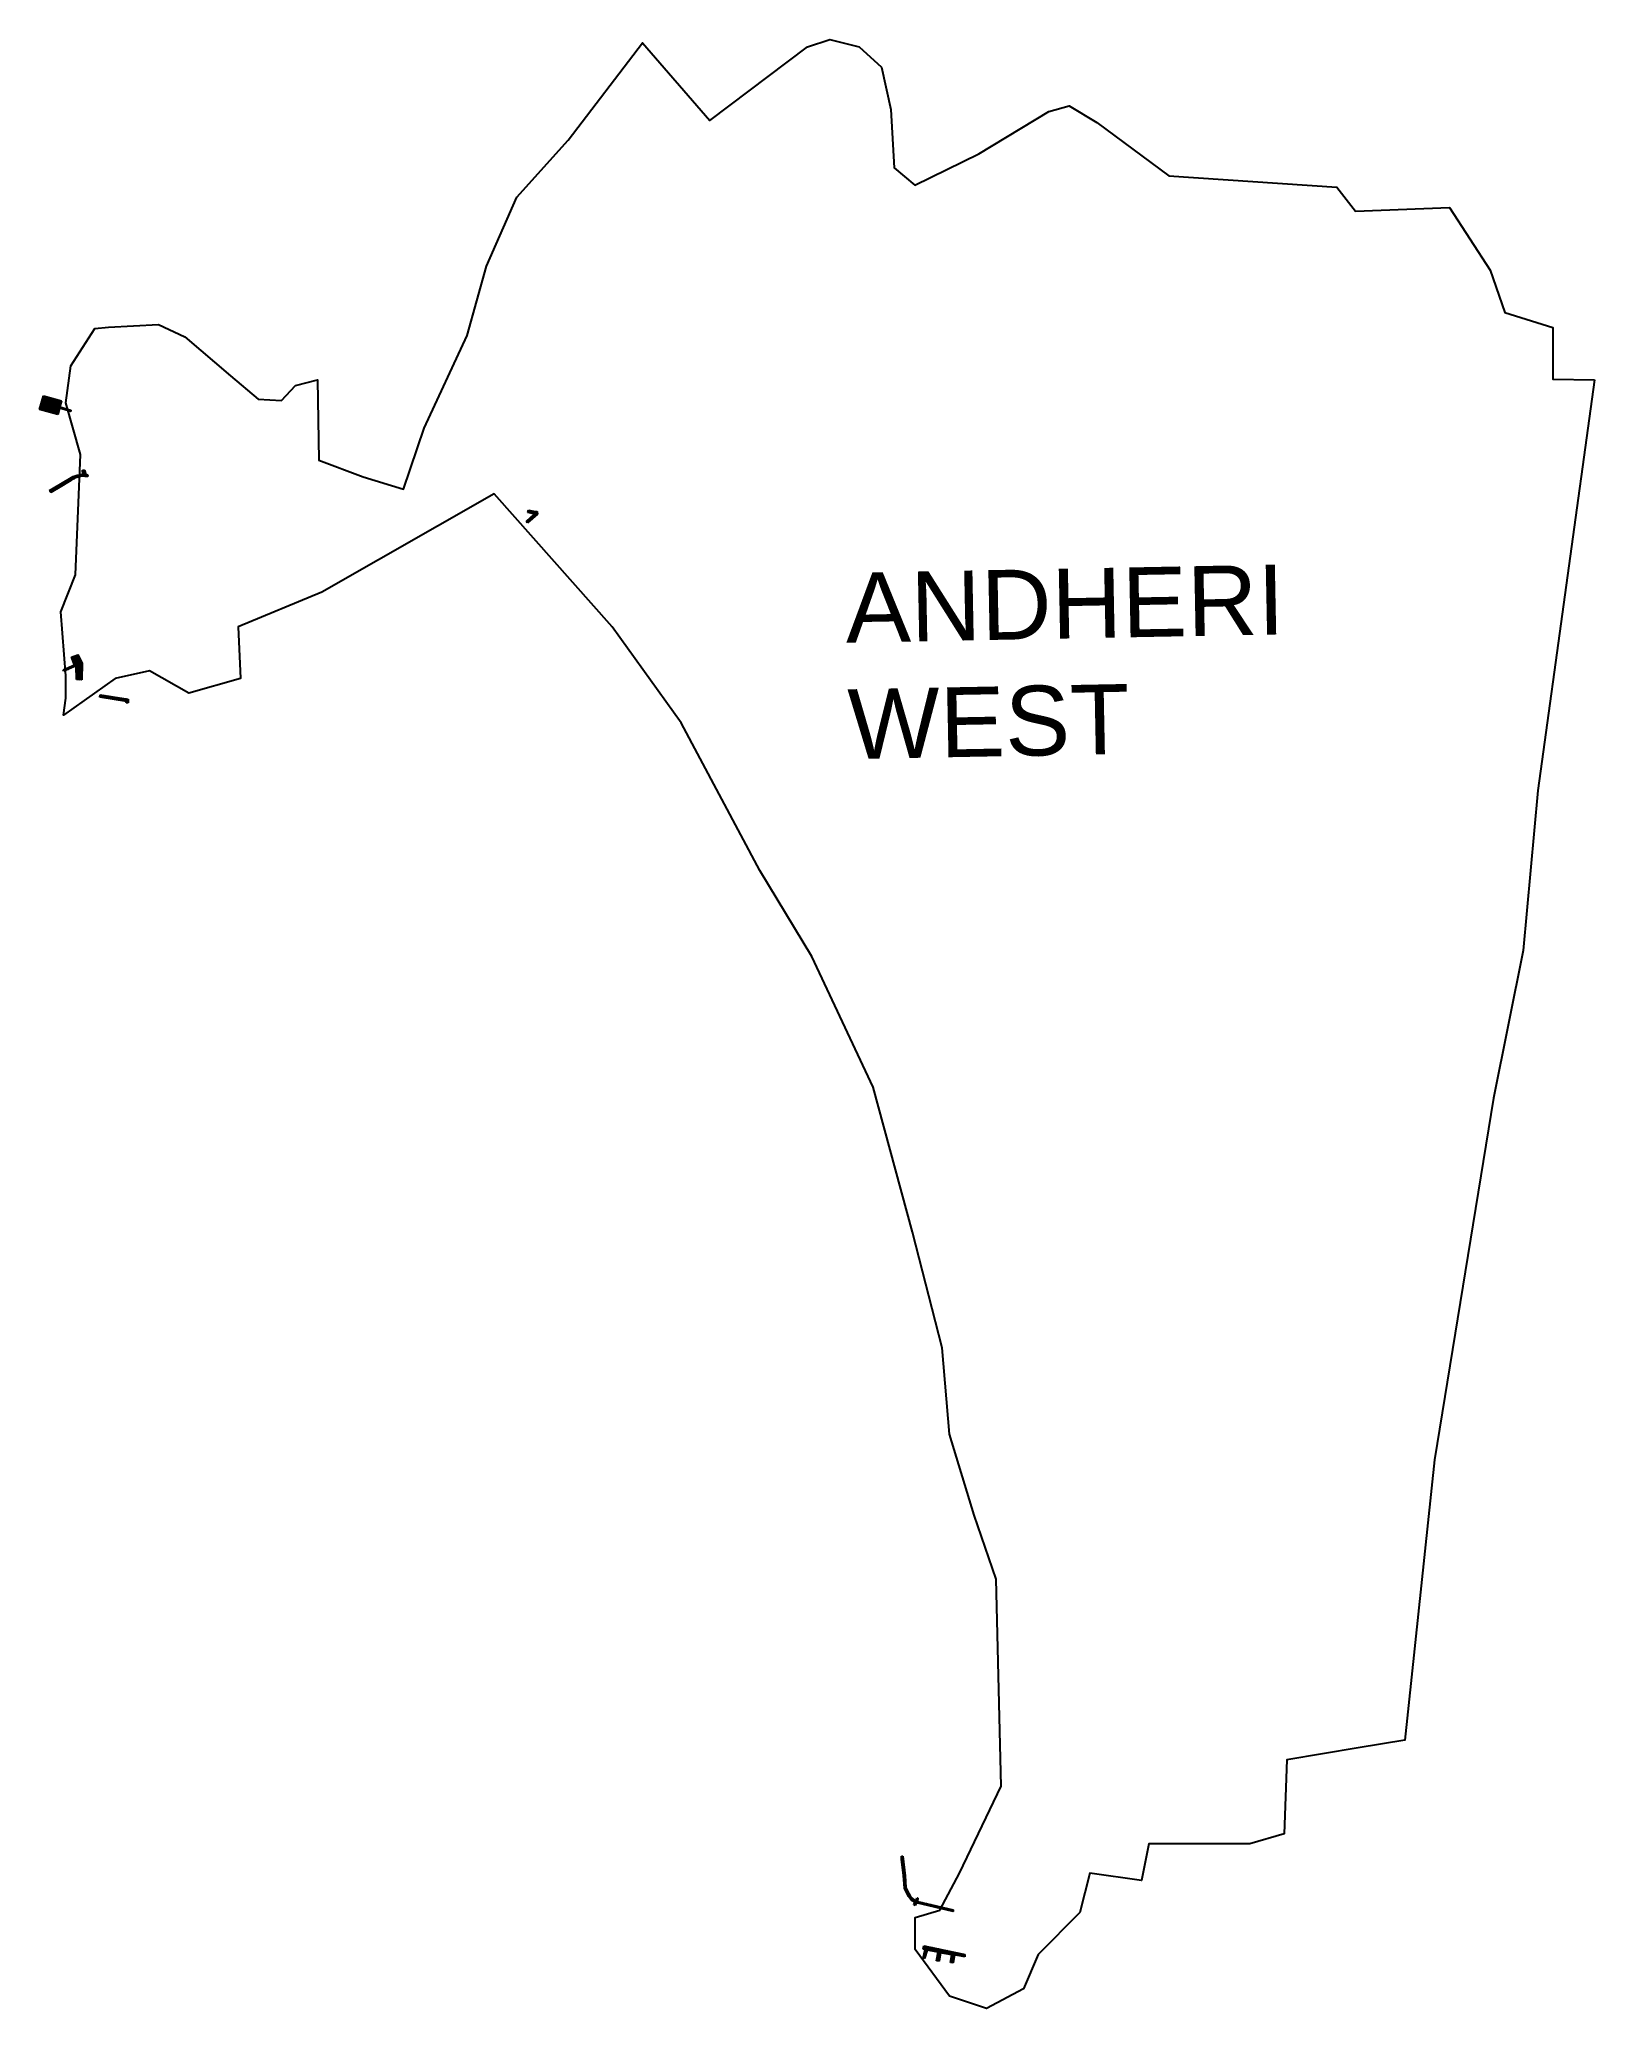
# Model space of a CAD drawing. Header units: metres. Extents: x 267190 to 273870, y 2111090 to 2119548.
import ezdxf

# ---------------------------------------------------------------- set-up
doc = ezdxf.new("R2010")
doc.units = ezdxf.units.M
doc.header["$MEASUREMENT"] = 0
for name, color, linetype in [('JETTY', 51, 'Continuous'), ('JETTY HATCH', 200, 'Continuous'), ('village', 3, 'Continuous'), ('VILLAGE NAME', 250, 'Continuous')]:
    doc.layers.add(name, color=color, linetype=linetype)
doc.styles.get("Standard").update_dxf_attribs({"font": 'arial.ttf'})

msp = doc.modelspace()

# ---------------------------------------------------------------- linework, layer by layer
at = {"layer": 'JETTY'}
for p, q in [((267190.4, 2117958.7), (267208.1, 2118016.4)), ((267269.6, 2117937.2), (267190.4, 2117958.7)), ((267208.1, 2118016.4), (267285.4, 2117995.6)), ((267277, 2117963.9), (267269.6, 2117937.2)), ((267325.4, 2117950.1), (267277, 2117963.9)), ((267285.4, 2117995.6), (267278.8, 2117968.9)), ((267278.8, 2117968.9), (267326.1, 2117955.3)), ((267326.1, 2117955.3), (267325.4, 2117950.1)), ((267375.3, 2117696.9), (267384.6, 2117698.2)), ((267377.1, 2117679.9), (267375.3, 2117696.9)), ((267384.6, 2117698.2), (267389.6, 2117679.3)), ((267234, 2117610.2), (267283, 2117638.4)), ((267239.1, 2117601.7), (267234, 2117610.2)), ((267277.7, 2117624), (267239.1, 2117601.7)), ((267325.5, 2117653.3), (267277.7, 2117624)), ((267283, 2117638.4), (267336.2, 2117670.3)), ((267345.2, 2117664.2), (267325.5, 2117653.3)), ((267336.2, 2117670.3), (267352.9, 2117675.6)), ((267372.1, 2117671.9), (267345.2, 2117664.2)), ((267352.9, 2117675.6), (267377.1, 2117679.9)), ((267396.8, 2117669.5), (267372.1, 2117671.9)), ((267389.6, 2117679.3), (267398.7, 2117677.7)), ((267398.7, 2117677.7), (267396.8, 2117669.5)), ((269288.8, 2117515.7), (269291, 2117525.9)), ((269291, 2117525.9), (269312.2, 2117521)), ((269312.2, 2117521), (269327.7, 2117519.5)), ((269327.7, 2117519.5), (269329.2, 2117508.3)), ((269281.8, 2117479), (269315.5, 2117508)), ((269286.9, 2117471.4), (269281.8, 2117479)), ((269329.2, 2117508.3), (269286.9, 2117471.4)), ((269314.5, 2117509.8), (269288.8, 2117515.7)), ((269315.5, 2117508), (269314.5, 2117509.8)), ((267292.7, 2116839.5), (267341.9, 2116861)), ((267349, 2116857.1), (267294.8, 2116834.7)), ((267328.3, 2116894.5), (267355.4, 2116904.4)), ((267341.9, 2116861), (267328.3, 2116894.5)), ((267349.4, 2116798.2), (267349, 2116857.1)), ((267355.4, 2116904.4), (267373.9, 2116868.1)), ((267373.9, 2116868.1), (267373.4, 2116796.9)), ((267294.8, 2116834.7), (267292.7, 2116839.5)), ((267373.4, 2116796.9), (267349.4, 2116798.2)), ((267450, 2116723), (267451.7, 2116733.1)), ((267564.1, 2116704.4), (267450, 2116723)), ((267451.7, 2116733.1), (267571.3, 2116713.6)), ((267563.6, 2116698.2), (267564.1, 2116704.4)), ((267572.2, 2116698.4), (267563.6, 2116698.2)), ((267571.3, 2116713.6), (267572.2, 2116698.4)), ((270893.7, 2111731.4), (270892.4, 2111744.2)), ((270892.4, 2111744.2), (270898.9, 2111744.2)), ((270901.7, 2111662), (270893.7, 2111731.4)), ((270898.9, 2111744.2), (270908.5, 2111659.8)), ((270905.9, 2111606.8), (270901.7, 2111662)), ((270923.2, 2111570.7), (270905.9, 2111606.8)), ((270908.5, 2111659.8), (270911.6, 2111609.9)), ((270911.6, 2111609.9), (270924.4, 2111583.8)), ((270936, 2111554.9), (270923.2, 2111570.7)), ((270924.4, 2111583.8), (270933.8, 2111568.5)), ((270933.8, 2111568.5), (270948.7, 2111555.5)), ((270950.8, 2111546.5), (270936, 2111554.9)), ((270946.6, 2111535.9), (270950.8, 2111546.5)), ((270952.1, 2111533), (270946.6, 2111535.9)), ((270948.7, 2111555.5), (270955.7, 2111552.1)), ((270957.8, 2111544.7), (270952.1, 2111533)), ((270955.7, 2111552.1), (270959.3, 2111565.3)), ((271114.4, 2111507.5), (270957.8, 2111544.7)), ((270959.3, 2111565.3), (270963.3, 2111564.6)), ((270963.3, 2111564.6), (270962.2, 2111549.6)), ((270962.2, 2111549.6), (271114.9, 2111513.7)), ((271114.9, 2111513.7), (271114.4, 2111507.5)), ((270986, 2111345.1), (270988.3, 2111359.8)), ((270995.3, 2111343.3), (270986, 2111345.1)), ((270988.3, 2111359.8), (271165.7, 2111322.6)), ((270986, 2111307.1), (270995.3, 2111343.3)), ((270991.7, 2111305.3), (270986, 2111307.1)), ((271003.1, 2111341.5), (270991.7, 2111305.3)), ((271050.2, 2111332.2), (271003.1, 2111341.5)), ((271042.9, 2111295.7), (271050.2, 2111332.2)), ((271055.3, 2111293.9), (271042.9, 2111295.7)), ((271061, 2111330.1), (271055.3, 2111293.9)), ((271109.1, 2111320.5), (271061, 2111330.1)), ((271104, 2111287.7), (271109.1, 2111320.5)), ((271115.1, 2111286.1), (271104, 2111287.7)), ((271121, 2111320.8), (271115.1, 2111286.1)), ((271165.8, 2111311.7), (271121, 2111320.8)), ((271165.7, 2111322.6), (271165.8, 2111311.7))]:
    msp.add_line(p, q, dxfattribs=at)
at = {"layer": 'JETTY HATCH', "linetype": 'Continuous'}
for p, q in [((267191.3, 2117958.5), (267240.5, 2118007.6)), ((267199.8, 2117956.2), (267192, 2117964)), ((267193, 2117967.2), (267234.9, 2118009.1)), ((267209.6, 2117953.5), (267193.7, 2117969.4)), ((267219.3, 2117950.9), (267195.3, 2117974.8)), ((267196.1, 2117977.4), (267229.4, 2118010.6)), ((267196.9, 2117957), (267246.1, 2118006.1)), ((267229, 2117948.3), (267197, 2117980.2)), ((267238.7, 2117945.6), (267198.7, 2117985.7)), ((267199.3, 2117987.6), (267223.8, 2118012.1)), ((267248.4, 2117943), (267200.3, 2117991.1)), ((267258.1, 2117940.3), (267202, 2117996.5)), ((267202.4, 2117997.8), (267218.2, 2118013.6)), ((267202.5, 2117955.5), (267251.6, 2118004.6)), ((267267.8, 2117937.7), (267203.6, 2118001.9)), ((267270.8, 2117941.8), (267205.3, 2118007.3)), ((267205.5, 2118008), (267212.6, 2118015.1)), ((267272.4, 2117947.3), (267207, 2118012.7)), ((267208, 2117954), (267257.2, 2118003.1)), ((267273.9, 2117952.8), (267211.2, 2118015.5)), ((267213.6, 2117952.4), (267262.8, 2118001.6)), ((267219.1, 2117950.9), (267268.4, 2118000.2)), ((267275.4, 2117958.4), (267220.9, 2118012.9)), ((267224.7, 2117949.4), (267273.9, 2117998.7)), ((267230.3, 2117947.9), (267279.5, 2117997.2)), ((267277, 2117963.9), (267230.6, 2118010.3)), ((267235.8, 2117946.4), (267285.1, 2117995.7)), ((267278.9, 2117969.1), (267240.2, 2118007.7)), ((267241.4, 2117944.9), (267283.2, 2117986.7)), ((267246.9, 2117943.4), (267280.9, 2117977.3)), ((267280.3, 2117974.8), (267249.9, 2118005.1)), ((267252.5, 2117941.9), (267279.3, 2117968.7)), ((267258.1, 2117940.4), (267275.2, 2117957.5)), ((267281.7, 2117980.4), (267259.6, 2118002.5)), ((267263.6, 2117938.8), (267272.5, 2117947.7)), ((267283.1, 2117986.1), (267269.3, 2117999.9)), ((267284.5, 2117991.8), (267278.9, 2117997.3)), ((267286.9, 2117961.1), (267279.2, 2117968.8)), ((267280.6, 2117962.9), (267284.8, 2117967.1)), ((267286.1, 2117961.3), (267290.3, 2117965.6)), ((267296.8, 2117958.3), (267289.1, 2117965.9)), ((267291.6, 2117959.7), (267295.8, 2117964)), ((267297.1, 2117958.2), (267301.3, 2117962.4)), ((267306.7, 2117955.4), (267299, 2117963)), ((267302.6, 2117956.6), (267306.8, 2117960.8)), ((267308.1, 2117955), (267312.3, 2117959.2)), ((267316.5, 2117952.6), (267309, 2117960.2)), ((267313.6, 2117953.5), (267317.8, 2117957.7)), ((267325.5, 2117950.8), (267318.9, 2117957.3)), ((267319.1, 2117951.9), (267323.3, 2117956.1)), ((267324.6, 2117950.3), (267325.6, 2117951.3)), ((267269.2, 2117937.3), (267269.8, 2117937.9)), ((267388.8, 2117682.3), (267375.4, 2117695.8)), ((267376, 2117690.6), (267383.4, 2117698)), ((267376.7, 2117684.2), (267385.9, 2117693.4)), ((267386.3, 2117692), (267380.6, 2117697.6)), ((267241.7, 2117603.2), (267234.5, 2117610.4)), ((267235.9, 2117607.1), (267245.8, 2117617)), ((267238.5, 2117602.6), (267262.5, 2117626.6)), ((267246.2, 2117605.8), (267238.9, 2117613)), ((267250.7, 2117608.4), (267243.4, 2117615.6)), ((267255.1, 2117611), (267247.9, 2117618.2)), ((267252.3, 2117609.4), (267279.2, 2117636.2)), ((267259.6, 2117613.6), (267252.4, 2117620.8)), ((267264.1, 2117616.2), (267256.9, 2117623.4)), ((267268.6, 2117618.8), (267261.4, 2117625.9)), ((267273, 2117621.4), (267265.9, 2117628.5)), ((267269.1, 2117619.1), (267296.6, 2117646.5)), ((267277.5, 2117623.9), (267270.4, 2117631.1)), ((267281.9, 2117626.6), (267274.8, 2117633.7)), ((267286.3, 2117629.3), (267279.3, 2117636.3)), ((267290.7, 2117632), (267283.8, 2117638.9)), ((267286.6, 2117629.5), (267314.2, 2117657.1)), ((267295.1, 2117634.7), (267288.2, 2117641.5)), ((267299.5, 2117637.3), (267292.6, 2117644.2)), ((267303.9, 2117640), (267297.1, 2117646.8)), ((267308.3, 2117642.7), (267301.5, 2117649.5)), ((267304.8, 2117640.6), (267331.9, 2117667.7)), ((267312.6, 2117645.4), (267305.9, 2117652.1)), ((267317, 2117648.1), (267310.3, 2117654.8)), ((267321.4, 2117650.8), (267314.7, 2117657.4)), ((267325.8, 2117653.4), (267319.2, 2117660.1)), ((267322.9, 2117651.7), (267344, 2117672.8)), ((267330.4, 2117655.9), (267323.6, 2117662.7)), ((267334.9, 2117658.5), (267328, 2117665.4)), ((267339.5, 2117661), (267332.4, 2117668)), ((267344, 2117663.5), (267337, 2117670.5)), ((267339.1, 2117660.8), (267354.1, 2117675.8)), ((267349.3, 2117665.3), (267342.4, 2117672.2)), ((267354.8, 2117666.9), (267347.7, 2117673.9)), ((267351.3, 2117665.9), (267362.7, 2117677.3)), ((267360.3, 2117668.5), (267353.1, 2117675.6)), ((267365.8, 2117670.1), (267359.1, 2117676.7)), ((267361.2, 2117668.8), (267371.3, 2117678.8)), ((267371.3, 2117671.6), (267365.1, 2117677.7)), ((267371.1, 2117671.6), (267387.4, 2117687.8)), ((267378.7, 2117671.2), (267371.2, 2117678.8)), ((267394.4, 2117669.7), (267376.3, 2117687.8)), ((267386.6, 2117670.5), (267377.1, 2117679.9)), ((267377.9, 2117671.3), (267388.9, 2117682.2)), ((267384.4, 2117670.7), (267392.5, 2117678.8)), ((267390.8, 2117670.1), (267398.5, 2117677.8)), ((267397.7, 2117673.4), (267392.3, 2117678.8)), ((269289.3, 2117518), (269296.1, 2117524.7)), ((269296.8, 2117513.9), (269289.9, 2117520.8)), ((269306, 2117511.8), (269292.1, 2117525.7)), ((269293.1, 2117514.7), (269301.8, 2117523.4)), ((269298.9, 2117513.4), (269307.6, 2117522.1)), ((269322.4, 2117502.4), (269301.3, 2117523.5)), ((269304.6, 2117512.1), (269313.5, 2117520.9)), ((269326.2, 2117505.7), (269310.4, 2117521.4)), ((269310.4, 2117510.7), (269319.9, 2117520.3)), ((269315.2, 2117508.5), (269326.3, 2117519.6)), ((269329, 2117510), (269318.5, 2117520.4)), ((269327.9, 2117518.1), (269326.4, 2117519.6)), ((269288.4, 2117472.8), (269282, 2117479.2)), ((269283.4, 2117476.6), (269309.6, 2117502.9)), ((269292.2, 2117476), (269285.8, 2117482.4)), ((269286.2, 2117472.4), (269328.4, 2117514.6)), ((269296, 2117479.3), (269289.6, 2117485.7)), ((269299.7, 2117482.6), (269293.4, 2117489)), ((269303.5, 2117485.9), (269297.2, 2117492.2)), ((269307.3, 2117489.2), (269301, 2117495.5)), ((269311.1, 2117492.5), (269304.8, 2117498.8)), ((269314.9, 2117495.8), (269308.6, 2117502)), ((269318.6, 2117499.1), (269312.4, 2117505.3)), ((269328.9, 2117508), (269329.2, 2117508.3)), ((267300.1, 2116836.8), (267310.5, 2116847.3)), ((267305.7, 2116839.2), (267301.5, 2116843.4)), ((267310.7, 2116841.2), (267306.4, 2116845.5)), ((267315.7, 2116843.3), (267311.3, 2116847.7)), ((267312.1, 2116841.8), (267323.1, 2116852.8)), ((267320.7, 2116845.4), (267316.3, 2116849.8)), ((267325.7, 2116847.4), (267321.2, 2116852)), ((267324.2, 2116846.8), (267335.6, 2116858.3)), ((267330.7, 2116849.5), (267326.1, 2116854.1)), ((267373.8, 2116848.9), (267328.4, 2116894.3)), ((267328.6, 2116893.7), (267330.1, 2116895.2)), ((267330.7, 2116888.7), (267341.2, 2116899.2)), ((267335.7, 2116851.6), (267331, 2116856.3)), ((267332.7, 2116883.6), (267352.4, 2116903.3)), ((267373.7, 2116841.9), (267333.2, 2116882.3)), ((267373.8, 2116855.9), (267333.4, 2116896.4)), ((267334.8, 2116878.6), (267357.1, 2116901)), ((267340.7, 2116853.7), (267336, 2116858.4)), ((267336.2, 2116851.8), (267366.7, 2116882.3)), ((267336.8, 2116873.6), (267359.5, 2116896.3)), ((267373.7, 2116834.8), (267338.1, 2116870.4)), ((267373.9, 2116862.9), (267338.5, 2116898.2)), ((267338.9, 2116868.6), (267361.9, 2116891.6)), ((267340.9, 2116863.5), (267364.3, 2116887)), ((267345.7, 2116855.7), (267340.9, 2116860.6)), ((267372, 2116871.8), (267343.7, 2116900.1)), ((267348.3, 2116856.8), (267369.1, 2116877.6)), ((267364.7, 2116886.3), (267348.9, 2116902)), ((267349.1, 2116850.5), (267371.5, 2116872.9)), ((267349.1, 2116843.5), (267373.9, 2116868.2)), ((267373.6, 2116827.8), (267349.1, 2116852.4)), ((267373.6, 2116820.8), (267349.1, 2116845.2)), ((267349.2, 2116836.5), (267373.9, 2116861.2)), ((267349.2, 2116829.4), (267373.8, 2116854)), ((267349.3, 2116822.4), (267373.8, 2116846.9)), ((267357.3, 2116900.7), (267354.1, 2116903.9)), ((267293.6, 2116837.5), (267298, 2116841.8)), ((267295.7, 2116835), (267293.8, 2116836.9)), ((267300.7, 2116837.1), (267296.6, 2116841.2)), ((267373.5, 2116813.8), (267349.2, 2116838.1)), ((267373.4, 2116806.8), (267349.2, 2116831)), ((267349.3, 2116815.4), (267373.7, 2116839.8)), ((267349.3, 2116808.3), (267373.6, 2116832.6)), ((267373.4, 2116799.8), (267349.3, 2116823.9)), ((267369, 2116797.1), (267349.3, 2116816.8)), ((267361.5, 2116797.5), (267349.3, 2116809.7)), ((267349.4, 2116801.3), (267373.6, 2116825.5)), ((267354, 2116797.9), (267349.4, 2116802.5)), ((267353.1, 2116798), (267373.5, 2116818.4)), ((267359.8, 2116797.6), (267373.5, 2116811.3)), ((267366.5, 2116797.3), (267373.4, 2116804.1)), ((267373.2, 2116796.9), (267373.4, 2116797)), ((267450.1, 2116723), (267450, 2116723.1)), ((267450.5, 2116725.6), (267457.1, 2116732.2)), ((267458.6, 2116721.6), (267451.1, 2116729.2)), ((267454.3, 2116722.3), (267463.2, 2116731.3)), ((267467, 2116720.2), (267454.6, 2116732.6)), ((267460.3, 2116721.3), (267469.3, 2116730.3)), ((267475.5, 2116718.9), (267463.1, 2116731.3)), ((267466.4, 2116720.3), (267475.3, 2116729.3)), ((267484, 2116717.5), (267471.5, 2116729.9)), ((267472.5, 2116719.4), (267481.4, 2116728.3)), ((267478.6, 2116718.4), (267487.5, 2116727.3)), ((267492.4, 2116716.1), (267480, 2116728.5)), ((267484.6, 2116717.4), (267493.6, 2116726.3)), ((267500.9, 2116714.7), (267488.4, 2116727.1)), ((267490.7, 2116716.4), (267499.7, 2116725.3)), ((267496.8, 2116715.4), (267505.7, 2116724.3)), ((267509.3, 2116713.3), (267496.9, 2116725.8)), ((267502.9, 2116714.4), (267511.8, 2116723.3)), ((267517.8, 2116712), (267505.3, 2116724.4)), ((267509, 2116713.4), (267517.9, 2116722.3)), ((267526.2, 2116710.6), (267513.8, 2116723)), ((267515, 2116712.4), (267524, 2116721.3)), ((267521.1, 2116711.4), (267530.1, 2116720.4)), ((267534.7, 2116709.2), (267522.2, 2116721.6)), ((267527.2, 2116710.4), (267536.1, 2116719.4)), ((267543.1, 2116707.8), (267530.7, 2116720.3)), ((267533.3, 2116709.4), (267542.2, 2116718.4)), ((267551.6, 2116706.4), (267539.1, 2116718.9)), ((267539.3, 2116708.4), (267548.3, 2116717.4)), ((267545.4, 2116707.4), (267554.4, 2116716.4)), ((267560, 2116705.1), (267547.6, 2116717.5)), ((267551.5, 2116706.4), (267560.5, 2116715.4)), ((267572.1, 2116700), (267556, 2116716.1)), ((267557.6, 2116705.5), (267566.5, 2116714.4)), ((267563.7, 2116704.5), (267571.4, 2116712.2)), ((267566.8, 2116698.3), (267563.9, 2116701.2)), ((267571.6, 2116707.6), (267564.5, 2116714.8)), ((267564.5, 2116698.2), (267571.8, 2116705.5)), ((267571.7, 2116698.4), (267572.2, 2116698.8)), ((270892.9, 2111739.3), (270897.7, 2111744.2)), ((270900.3, 2111731.3), (270892.9, 2111738.7)), ((270893.5, 2111732.9), (270899.5, 2111738.8)), ((270901.2, 2111723.3), (270893.7, 2111730.9)), ((270894.2, 2111726.5), (270900.2, 2111732.5)), ((270899.4, 2111739.3), (270894.6, 2111744.2)), ((270902.2, 2111715.4), (270894.7, 2111722.9)), ((270895, 2111720.2), (270900.9, 2111726.2)), ((270903.1, 2111707.4), (270895.6, 2111714.9)), ((270895.7, 2111713.9), (270901.7, 2111719.8)), ((270896.4, 2111707.5), (270902.4, 2111713.5)), ((270904, 2111699.4), (270896.5, 2111706.9)), ((270897.2, 2111701.2), (270903.1, 2111707.1)), ((270904.9, 2111691.4), (270897.5, 2111698.8)), ((270897.9, 2111694.9), (270903.8, 2111700.8)), ((270905.8, 2111683.4), (270898.4, 2111690.8)), ((270898.7, 2111688.5), (270904.6, 2111694.4)), ((270899.4, 2111682.2), (270905.3, 2111688.1)), ((270906.7, 2111675.4), (270899.3, 2111682.8)), ((270900.1, 2111675.9), (270906, 2111681.7)), ((270907.6, 2111667.5), (270900.3, 2111674.8)), ((270900.9, 2111669.5), (270906.7, 2111675.4)), ((270908.5, 2111659.5), (270901.2, 2111666.8)), ((270901.6, 2111663.2), (270907.5, 2111669)), ((270909, 2111651.9), (270902, 2111659)), ((270902.2, 2111656.7), (270908.2, 2111662.7)), ((270902.6, 2111650.1), (270908.7, 2111656.2)), ((270909.5, 2111644.4), (270902.6, 2111651.3)), ((270903.1, 2111643.5), (270909.2, 2111649.5)), ((270909.9, 2111636.9), (270903.1, 2111643.7)), ((270903.6, 2111636.9), (270909.6, 2111642.9)), ((270910.4, 2111629.3), (270903.7, 2111636)), ((270904.1, 2111630.4), (270910, 2111636.2)), ((270910.9, 2111621.8), (270904.3, 2111628.4)), ((270904.6, 2111623.8), (270910.4, 2111629.6)), ((270911.4, 2111614.2), (270904.9, 2111620.7)), ((270905.1, 2111617.2), (270910.8, 2111622.9)), ((270914.5, 2111604), (270905.4, 2111613.1)), ((270905.6, 2111610.6), (270911.2, 2111616.3)), ((270906.9, 2111604.8), (270911.7, 2111609.7)), ((270921.3, 2111590.1), (270907.1, 2111604.4)), ((270909.2, 2111600), (270914.1, 2111604.9)), ((270911.5, 2111595.3), (270916.4, 2111600.2)), ((270930.6, 2111573.8), (270913.6, 2111590.8)), ((270913.7, 2111590.5), (270918.7, 2111595.4)), ((270916, 2111585.7), (270921, 2111590.7)), ((270918.3, 2111580.9), (270923.4, 2111586)), ((270950.7, 2111546.6), (270920.1, 2111577.2)), ((270920.6, 2111576.1), (270925.9, 2111581.4)), ((270922.9, 2111571.3), (270928.6, 2111577)), ((270925.9, 2111567.3), (270931.3, 2111572.7)), ((270929.1, 2111563.4), (270934, 2111568.4)), ((270932.2, 2111559.5), (270937.8, 2111565)), ((270935.4, 2111555.6), (270941.6, 2111561.7)), ((270939.7, 2111552.8), (270945.3, 2111558.4)), ((270944.2, 2111550.2), (270949.2, 2111555.2)), ((270948, 2111535.1), (270946.8, 2111536.3)), ((270948.3, 2111540.2), (270962.6, 2111554.4)), ((270948.7, 2111547.7), (270954, 2111552.9)), ((270953.8, 2111536.4), (270948.8, 2111541.4)), ((270960.2, 2111544.1), (270949.1, 2111555.3)), ((270949.5, 2111534.3), (270955.9, 2111540.7)), ((270956.1, 2111541.2), (270950.8, 2111546.5)), ((270969.5, 2111541.9), (270956.5, 2111555)), ((270956.6, 2111555.6), (270963.2, 2111562.1)), ((270962.7, 2111555.8), (270958, 2111560.5)), ((270959.5, 2111544.3), (270964.3, 2111549.1)), ((270963.2, 2111562.4), (270960.5, 2111565.1)), ((270965.2, 2111543), (270970, 2111547.8)), ((270978.8, 2111539.7), (270970.9, 2111547.6)), ((270970.9, 2111541.6), (270975.8, 2111546.4)), ((270976.6, 2111540.2), (270981.5, 2111545.1)), ((270988.1, 2111537.5), (270980.2, 2111545.4)), ((270982.4, 2111538.9), (270987.2, 2111543.7)), ((270988.1, 2111537.5), (270992.9, 2111542.4)), ((270997.3, 2111535.3), (270989.4, 2111543.2)), ((270993.8, 2111536.2), (270998.7, 2111541.1)), ((271006.6, 2111533.1), (270998.7, 2111541.1)), ((270999.5, 2111534.8), (271004.4, 2111539.7)), ((271005.2, 2111533.4), (271010.1, 2111538.4)), ((271015.9, 2111530.9), (271007.9, 2111538.9)), ((271010.9, 2111532.1), (271015.8, 2111537)), ((271016.6, 2111530.7), (271021.6, 2111535.7)), ((271025.2, 2111528.7), (271017.2, 2111536.7)), ((271022.3, 2111529.4), (271027.3, 2111534.3)), ((271034.5, 2111526.5), (271026.4, 2111534.5)), ((271028.1, 2111528), (271033, 2111533)), ((271033.8, 2111526.7), (271038.7, 2111531.6)), ((271043.7, 2111524.3), (271035.7, 2111532.4)), ((271039.5, 2111525.3), (271044.5, 2111530.3)), ((271053, 2111522.1), (271044.9, 2111530.2)), ((271045.2, 2111523.9), (271050.2, 2111528.9)), ((271050.9, 2111522.6), (271055.9, 2111527.6)), ((271062.3, 2111519.9), (271054.1, 2111528)), ((271056.6, 2111521.2), (271061.6, 2111526.2)), ((271062.3, 2111519.9), (271067.4, 2111524.9)), ((271071.6, 2111517.7), (271063.4, 2111525.8)), ((271068, 2111518.5), (271073.1, 2111523.6)), ((271080.8, 2111515.5), (271072.6, 2111523.7)), ((271073.8, 2111517.1), (271078.8, 2111522.2)), ((271079.5, 2111515.8), (271084.5, 2111520.9)), ((271090.1, 2111513.2), (271081.9, 2111521.5)), ((271085.2, 2111514.4), (271090.3, 2111519.5)), ((271090.9, 2111513.1), (271096, 2111518.2)), ((271099.4, 2111511), (271091.1, 2111519.3)), ((271096.6, 2111511.7), (271101.7, 2111516.8)), ((271108.7, 2111508.8), (271100.4, 2111517.1)), ((271102.3, 2111510.3), (271107.4, 2111515.5)), ((271114.6, 2111510), (271109.6, 2111515)), ((271108, 2111509), (271113.2, 2111514.1)), ((271113.7, 2111507.6), (271114.5, 2111508.4)), ((270986.5, 2111345), (270999, 2111357.6)), ((270990.4, 2111344.2), (270986.5, 2111348.2)), ((270987.2, 2111352.8), (270993.2, 2111358.8)), ((271002.4, 2111339.3), (270987.5, 2111354.3)), ((271008.4, 2111340.4), (270989.2, 2111359.6)), ((270992.4, 2111343.8), (271004.9, 2111356.3)), ((270994.1, 2111338.5), (271010.7, 2111355.1)), ((271017.2, 2111338.7), (270998.1, 2111357.8)), ((271004, 2111341.3), (271016.6, 2111353.9)), ((271026, 2111336.9), (271007.1, 2111355.9)), ((271009.9, 2111340.1), (271022.4, 2111352.7)), ((271015.8, 2111339), (271028.3, 2111351.4)), ((271034.8, 2111335.2), (271016, 2111354)), ((271021.7, 2111337.8), (271034.1, 2111350.2)), ((271043.6, 2111333.4), (271025, 2111352.1)), ((271027.6, 2111336.6), (271040, 2111349)), ((271033.5, 2111335.5), (271045.8, 2111347.8)), ((271060.1, 2111324.1), (271033.9, 2111350.3)), ((271039.4, 2111334.3), (271051.6, 2111346.5)), ((271061.2, 2111330.1), (271042.9, 2111348.4)), ((271045.3, 2111333.1), (271057.5, 2111345.3)), ((271070, 2111328.3), (271051.8, 2111346.5)), ((270986.7, 2111309.9), (270996.1, 2111319.3)), ((270992.3, 2111307.1), (270987.3, 2111312)), ((270993.9, 2111312.4), (270988.7, 2111317.7)), ((270989.2, 2111319.4), (270999.3, 2111329.6)), ((270989.8, 2111305.9), (270992.9, 2111309)), ((270995.6, 2111317.8), (270990.2, 2111323.3)), ((270991.6, 2111329), (271002.6, 2111339.9)), ((270997.3, 2111323.2), (270991.6, 2111328.9)), ((270999, 2111328.6), (270993.1, 2111334.5)), ((271000.7, 2111334), (270994.5, 2111340.2)), ((271043.2, 2111295.7), (271057.9, 2111310.4)), ((271046.6, 2111295.2), (271043.4, 2111298.3)), ((271044.6, 2111304.1), (271059.2, 2111318.8)), ((271054.8, 2111294), (271044.6, 2111304.2)), ((271056.2, 2111299.7), (271045.8, 2111310.1)), ((271046.3, 2111312.9), (271060.6, 2111327.2)), ((271057.2, 2111305.8), (271046.9, 2111316)), ((271048.1, 2111321.8), (271069.2, 2111342.9)), ((271058.1, 2111311.9), (271048.1, 2111321.9)), ((271059.1, 2111318), (271049.3, 2111327.8)), ((271049.4, 2111294.8), (271056.6, 2111302)), ((271049.8, 2111330.6), (271063.3, 2111344.1)), ((271078.8, 2111326.6), (271060.8, 2111344.6)), ((271063.1, 2111329.7), (271075, 2111341.6)), ((271069, 2111328.5), (271080.9, 2111340.4)), ((271087.7, 2111324.8), (271069.7, 2111342.7)), ((271074.9, 2111327.3), (271086.7, 2111339.2)), ((271096.5, 2111323), (271078.7, 2111340.9)), ((271080.8, 2111326.2), (271092.5, 2111337.9)), ((271086.7, 2111325), (271098.4, 2111336.7)), ((271105.3, 2111321.3), (271087.6, 2111339)), ((271092.6, 2111323.8), (271104.2, 2111335.5)), ((271119.8, 2111313.8), (271096.6, 2111337.1)), ((271098.5, 2111322.6), (271110.1, 2111334.3)), ((271104.4, 2111321.5), (271115.9, 2111333)), ((271104.9, 2111293.7), (271118.8, 2111307.6)), ((271111.7, 2111286.6), (271104.9, 2111293.5)), ((271120.9, 2111319.9), (271105.5, 2111335.2)), ((271105.7, 2111287.5), (271117.3, 2111299)), ((271115.7, 2111289.7), (271105.8, 2111299.6)), ((271106.2, 2111302.1), (271120.2, 2111316.1)), ((271116.7, 2111295.7), (271106.8, 2111305.7)), ((271107.5, 2111310.5), (271127.6, 2111330.6)), ((271117.8, 2111301.8), (271107.7, 2111311.8)), ((271118.8, 2111307.8), (271108.7, 2111317.9)), ((271108.9, 2111318.9), (271121.8, 2111331.8)), ((271111.9, 2111286.6), (271115.8, 2111290.5)), ((271128.5, 2111319.3), (271114.5, 2111333.3)), ((271137.4, 2111317.5), (271123.4, 2111331.5)), ((271124.2, 2111320.1), (271133.5, 2111329.4)), ((271130.1, 2111318.9), (271139.3, 2111328.1)), ((271146.3, 2111315.7), (271132.4, 2111329.6)), ((271136, 2111317.8), (271145.1, 2111326.9)), ((271155.1, 2111313.9), (271141.3, 2111327.7)), ((271141.9, 2111316.6), (271151, 2111325.7)), ((271147.8, 2111315.4), (271156.8, 2111324.5)), ((271164, 2111312.1), (271150.3, 2111325.8)), ((271153.6, 2111314.2), (271162.7, 2111323.2)), ((271165.7, 2111317.4), (271159.2, 2111324)), ((271159.5, 2111313), (271165.7, 2111319.2)), ((271165.4, 2111311.8), (271165.8, 2111312.2))]:
    msp.add_line(p, q, dxfattribs=at)
at = {"layer": 'village'}
msp.add_lwpolyline([(268129.6, 2118002.2), (268230.7, 2117996.3)], dxfattribs=at)
at = {"layer": 'village', "color": 3, "true_color": 0x00ff00}
for points in [[(268230.7, 2117996.3, 0), (268290.2, 2118061.7, 0), (268385.4, 2118085.5, 0), (268391.3, 2117740.6, 0), (268581.6, 2117669.2, 0), (268754.1, 2117615.7, 0), (268843.3, 2117877.3, 0), (269027.6, 2118275.8, 0), (269110.9, 2118573.2, 0), (269241.7, 2118870.5, 0), (269461.8, 2119114.3, 0), (269781.1, 2119533, 0), (270069.5, 2119198.9, 0), (270489.7, 2119516, 0), (270584.9, 2119547.8, 0), (270711.8, 2119516, 0), (270806.9, 2119428.8, 0), (270846.6, 2119246.4, 0), (270861.1, 2118996.6, 0), (270949.7, 2118921.3, 0), (271224.8, 2119056.1, 0), (271526.1, 2119238.5, 0), (271613.3, 2119262.3, 0), (271732.3, 2119190.9, 0), (272041.5, 2118961, 0), (272763.1, 2118913.4, 0), (272842.4, 2118810.3, 0), (273246.8, 2118826.2, 0), (273421.2, 2118556.6, 0), (273484.7, 2118374.2, 0), (273690.8, 2118310.8, 0), (273690.8, 2118088.8, 0), (273870, 2118085.5, 0)], [(273870, 2118085.5, 0), (273626.2, 2116321.1, 0), (273562.8, 2115633.9, 0), (273435.9, 2114999.6, 0), (273182.2, 2113447.5, 0), (273055.3, 2112242.3, 0), (272854.4, 2112210.6, 0), (272547.8, 2112157.7, 0), (272537.3, 2111840.5, 0), (272389.2, 2111798.2, 0), (271955.8, 2111798.2, 0), (271924.1, 2111639.6, 0), (271702, 2111671.4, 0), (271659.7, 2111502.2, 0), (271480, 2111322.5, 0), (271416.6, 2111174.4, 0), (271258, 2111089.9, 0), (271099.4, 2111142.7, 0), (270951.4, 2111343.6, 0), (270951.4, 2111481, 0), (271057.1, 2111512.8, 0), (271141.7, 2111671.4, 0), (271321.4, 2112045.6, 0), (271300.3, 2112933.7, 0), (271205.1, 2113208.6, 0), (271099.4, 2113557.5, 0), (271067.7, 2113927.5, 0), (270940.8, 2114424.4, 0), (270771.7, 2115048.2, 0), (270507.3, 2115608.6, 0), (270285.3, 2115978.6, 0), (269947, 2116612.9, 0), (269651, 2117025.3, 0), (269143.5, 2117596.2, 0), (268403.4, 2117173.3, 0), (268043.9, 2117025.3, 0), (268054.5, 2116803.3, 0), (267832.5, 2116739.8, 0), (267663.3, 2116835, 0), (267515.3, 2116803.3, 0), (267293.3, 2116644.7, 0), (267303.9, 2116718.7, 0), (267303.9, 2116813.8, 0), (267282.7, 2117088.7, 0), (267346.2, 2117247.3, 0), (267367.3, 2117765.4, 0), (267303.9, 2117987.4, 0), (267325, 2118146, 0), (267427.9, 2118305.5, 0), (267487.3, 2118311.5, 0), (267701.4, 2118323.4, 0), (267814.4, 2118269.9, 0), (268010.7, 2118103.3, 0), (268129.6, 2118002.2, 0)]]:
    msp.add_polyline3d(points, dxfattribs=at)

# ---------------------------------------------------------------- texts
at = {"layer": 'VILLAGE NAME', "insert": (270649.7, 2117256.2), "char_height": 300, "attachment_point": 1, "rotation": 1.10283}
msp.add_mtext_dynamic_manual_height_columns('{\\fArial|b0|i0|c0|p34;ANDHERI WEST}', width=2578.433, gutter_width=1928.7, heights=[0], dxfattribs=at)

doc.saveas('drawing.dxf')
